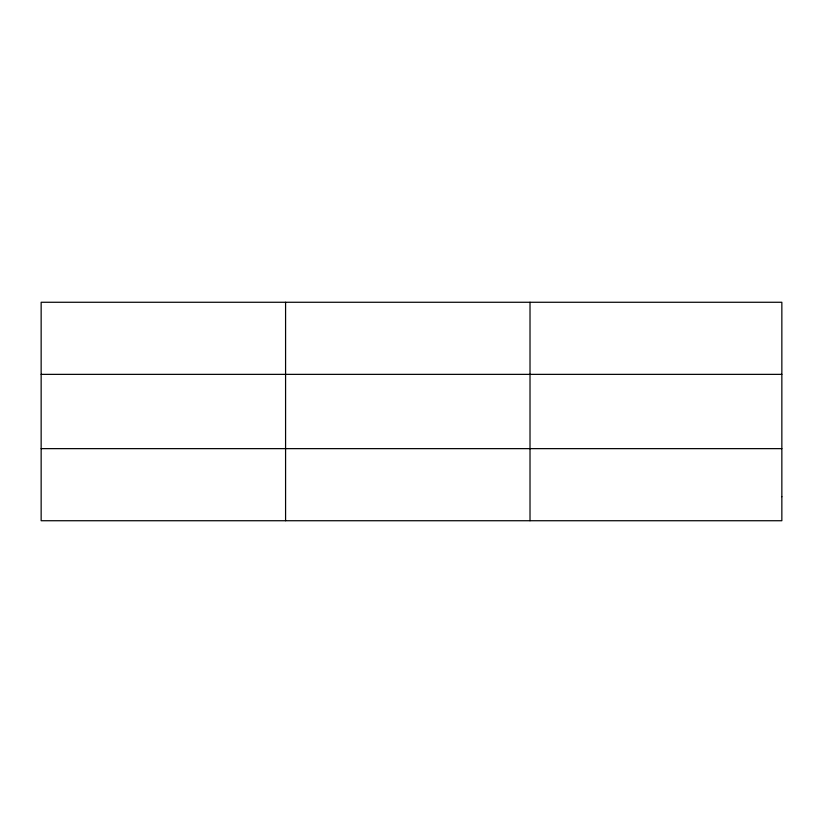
<?xml version="1.0" encoding="UTF-8"?>
<svg xmlns="http://www.w3.org/2000/svg" width="823" height="823" viewBox="0 0 823 823"><rect width="100%" height="100%" fill="white"/><g stroke="black" fill="none" stroke-linecap="round" stroke-linejoin="round"><path stroke-width="1.23" d="M285.581 302.267L285.581 520.733M530.012 302.267L530.012 520.733M41.15 374.362L781.85 374.362M41.15 448.638L781.85 448.638M781.85 496.701L781.85 520.733L41.15 520.733L41.15 302.267L781.85 302.267L781.85 496.701"/></g></svg>
